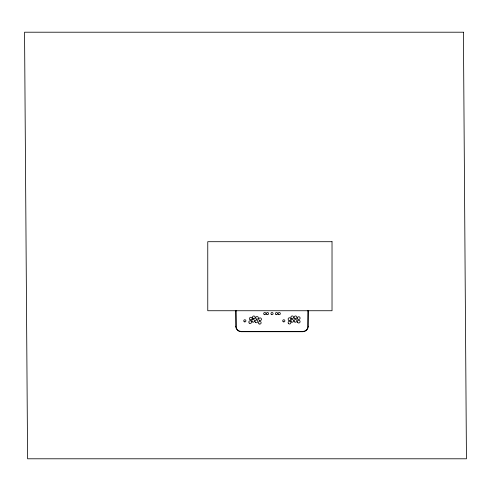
<?xml version="1.0" encoding="UTF-8"?>
<svg xmlns="http://www.w3.org/2000/svg" width="491" height="491" viewBox="0 0 491 491"><rect width="100%" height="100%" fill="white"/><g stroke="black" fill="none" stroke-linecap="round" stroke-linejoin="round"><path stroke-width="0.74" d="M235.784 310.631A1.811 1.811 0 0 0 235.772 310.864L236.042 310.864A1.541 1.541 0 0 1 236.097 310.472M307.925 310.472A1.541 1.541 0 0 1 307.98 310.864L308.231 310.864A1.811 1.811 0 0 0 308.238 310.631M235.772 310.864L236.042 326.27A5.162 5.162 0 0 0 241.21 331.431L302.818 331.431A5.162 5.162 0 0 0 307.98 326.27L307.98 310.864M307.98 326.27L308.25 310.864M236.042 310.864L236.042 326.27M235.772 326.27A5.438 5.438 0 0 0 241.21 331.707L302.818 331.707A5.438 5.438 0 0 0 308.25 326.27M463.412 32.21L24.55 32.21L27.588 458.79L466.45 458.79L463.412 32.21M332.026 241.701L207.761 241.701L207.761 310.735L332.026 310.735L332.026 241.701M297.779 319.076A1.356 1.356 0 0 0 300.05 318.469A1.356 1.356 0 0 0 298.387 316.805A1.356 1.356 0 0 0 297.779 319.076M288.536 323.606A1.356 1.356 0 0 0 290.807 322.998A1.356 1.356 0 0 0 289.144 321.335A1.356 1.356 0 0 0 288.536 323.606M291.58 322.01A1.356 1.356 0 0 0 293.618 320.832A1.356 1.356 0 0 0 291.58 319.659A1.356 1.356 0 0 0 291.58 322.01M294.846 322.01A1.356 1.356 0 0 0 296.883 320.832A1.356 1.356 0 0 0 294.846 319.659A1.356 1.356 0 0 0 294.846 322.01M297.779 322.612A1.356 1.356 0 0 0 300.05 321.998A1.356 1.356 0 0 0 298.387 320.335A1.356 1.356 0 0 0 297.779 322.612M252.208 321.795A1.356 1.356 0 0 0 254.479 321.188A1.356 1.356 0 0 0 252.816 319.518A1.356 1.356 0 0 0 252.208 321.795M255.467 322.335A1.356 1.356 0 0 0 257.738 321.728A1.356 1.356 0 0 0 256.075 320.064A1.356 1.356 0 0 0 255.467 322.335M291.58 318.475A1.356 1.356 0 0 0 293.618 317.303A1.356 1.356 0 0 0 291.58 316.124A1.356 1.356 0 0 0 291.58 318.475M253.123 318.524A1.356 1.356 0 0 0 255.16 317.346A1.356 1.356 0 0 0 253.123 316.167A1.356 1.356 0 0 0 253.123 318.524M250.134 319.788A1.356 1.356 0 0 0 252.171 318.616A1.356 1.356 0 0 0 250.134 317.438A1.356 1.356 0 0 0 250.134 319.788M259.101 323.913A1.356 1.356 0 0 0 261.138 322.734A1.356 1.356 0 0 0 259.101 321.562A1.356 1.356 0 0 0 259.101 323.913M259.42 320.427A1.356 1.356 0 0 0 261.457 319.248A1.356 1.356 0 0 0 259.42 318.07A1.356 1.356 0 0 0 259.42 320.427M278.716 314.528A1.086 1.086 0 0 0 280.349 313.583A1.086 1.086 0 0 0 278.716 312.644A1.086 1.086 0 0 0 278.716 314.528M256.339 319.064A1.356 1.356 0 0 0 258.376 317.892A1.356 1.356 0 0 0 256.339 316.713A1.356 1.356 0 0 0 256.339 319.064M283.246 321.777A1.086 1.086 0 0 0 284.878 320.832A1.086 1.086 0 0 0 283.246 319.893A1.086 1.086 0 0 0 283.246 321.777M288.818 320.292A1.356 1.356 0 0 0 290.856 319.113A1.356 1.356 0 0 0 288.818 317.935A1.356 1.356 0 0 0 288.818 320.292M271.468 314.528A1.086 1.086 0 0 0 273.1 313.583A1.086 1.086 0 0 0 271.468 312.644A1.086 1.086 0 0 0 271.468 314.528M266.938 314.528A1.086 1.086 0 0 0 268.571 313.583A1.086 1.086 0 0 0 266.938 312.644A1.086 1.086 0 0 0 266.938 314.528M264.219 314.528A1.086 1.086 0 0 0 265.852 313.583A1.086 1.086 0 0 0 264.219 312.644A1.086 1.086 0 0 0 264.219 314.528M275.997 314.528A1.086 1.086 0 0 0 277.63 313.583A1.086 1.086 0 0 0 275.997 312.644A1.086 1.086 0 0 0 275.997 314.528M294.846 318.475A1.356 1.356 0 0 0 296.883 317.303A1.356 1.356 0 0 0 294.846 316.124A1.356 1.356 0 0 0 294.846 318.475M244.291 321.777A1.086 1.086 0 0 0 245.917 320.832A1.086 1.086 0 0 0 244.291 319.893A1.086 1.086 0 0 0 244.291 321.777M249.213 323.066A1.356 1.356 0 0 0 251.49 322.452A1.356 1.356 0 0 0 249.827 320.789A1.356 1.356 0 0 0 249.213 323.066"/></g></svg>
